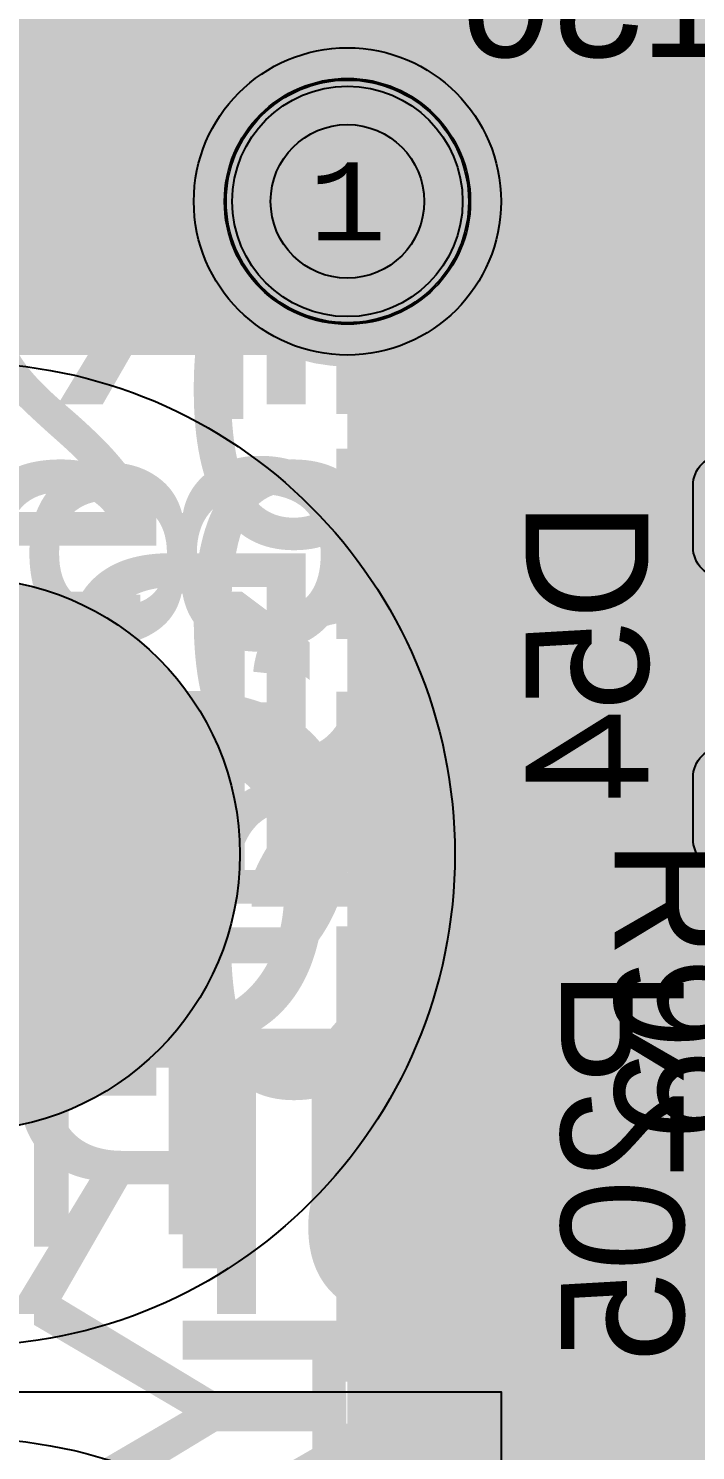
# Model space of a CAD drawing. Extents: x -28 to 199, y -61 to 255.
# Drawn here: x 108.42 to 112.77, y 101.62 to 110.88 of the extents above; entities that cross this region are included whole.
import ezdxf
from ezdxf.enums import TextEntityAlignment as Align

# ---------------------------------------------------------------- set-up
doc = ezdxf.new("R2010")
doc.units = 0
doc.header["$MEASUREMENT"] = 0
for name, color, linetype in [('ASSEMBLY_OUTLINES_TOP', 102, 'CONTINUOUS'), ('ASSEMBLY_PART_NUMBERS_BTM', 191, 'CONTINUOUS'), ('ASSEMBLY_PART_NUMBERS_TOP', 102, 'CONTINUOUS'), ('DRILL_DRAWING', 21, 'CONTINUOUS'), ('GENERATED_SILKSCREEN_BTM', 255, 'CONTINUOUS'), ('GENERATED_SILKSCREEN_TOP', 140, 'CONTINUOUS'), ('MOUNTING_HOLE_PADS_LAYER14', 150, 'CONTINUOUS'), ('MOUNTING_HOLE_PADS_LAYER17', 10, 'CONTINUOUS'), ('MOUNTING_HOLE_PADS_LAYER_2', 230, 'CONTINUOUS'), ('MOUNTING_HOLE_PADS_LAYER_3', 81, 'CONTINUOUS'), ('MOUNTING_HOLES_LAYER_2', 42, 'CONTINUOUS'), ('MOUNTING_HOLES_LAYER_3', 42, 'CONTINUOUS'), ('MOUNTING_HOLES_LAYER_BOT21', 42, 'CONTINUOUS'), ('MOUNTING_HOLES_LAYER_TOP', 42, 'CONTINUOUS'), ('PART_HOLES_LAYER_2', 30, 'CONTINUOUS'), ('PART_HOLES_LAYER_3', 30, 'CONTINUOUS'), ('PART_HOLES_LAYER_BOTTOM', 30, 'CONTINUOUS'), ('PART_HOLES_LAYER_TOP', 30, 'CONTINUOUS'), ('PART_PADS_LAYER_2', 230, 'CONTINUOUS'), ('PART_PADS_LAYER_3', 81, 'CONTINUOUS'), ('PART_PADS_LAYER_BOTTOM', 10, 'CONTINUOUS'), ('PART_PADS_LAYER_TOP', 150, 'CONTINUOUS'), ('PIN_NUMBERS_BTM', 8, 'CONTINUOUS'), ('PIN_NUMBERS_TOP', 8, 'CONTINUOUS'), ('PLACEMENT_OUTLINES_TOP', 130, 'CONTINUOUS'), ('PLANE_DATA_LAYER_TOP', 150, 'CONTINUOUS'), ('PLANE_SHAPES_LAYER_2', 230, 'CONTINUOUS'), ('PLANE_SHAPES_LAYER_3', 81, 'CONTINUOUS'), ('PLANE_SHAPES_LAYER_TOP', 150, 'CONTINUOUS'), ('SILKSCREEN_OUTLINES_TOP', 150, 'CONTINUOUS'), ('SILKSCREEN_REF_DES_BTM', 211, 'CONTINUOUS'), ('SILKSCREEN_REF_DES_TOP', 150, 'CONTINUOUS'), ('SOLDERMASK_PADS_BTM', 12, 'CONTINUOUS'), ('SOLDERMASK_PADS_TOP', 180, 'CONTINUOUS'), ('TRACES_LAYER_2', 230, 'CONTINUOUS'), ('TRACES_LAYER_BOTTOM', 10, 'CONTINUOUS'), ('TRACES_LAYER_TOP', 150, 'CONTINUOUS')]:
    doc.layers.add(name, color=color, linetype=linetype)
doc.styles.add('COURIER_NEW', font='COUR.TTF')
doc.styles.add('VERIBEST_GERBER_0', font='txt')

msp = doc.modelspace()

# ---------------------------------------------------------------- hatches: boundary and pattern name
at = {"layer": 'ASSEMBLY_OUTLINES_TOP'}
h = msp.add_hatch(color=256, dxfattribs=at)
edge = h.paths.add_edge_path()
edge.add_arc((110.5, 109.75), 0.79, 0, 360)
at = {"layer": 'MOUNTING_HOLES_LAYER_2'}
h = msp.add_hatch(color=256, dxfattribs=at)
edge = h.paths.add_edge_path()
edge.add_arc((108, 105.5), 1.8, 0, 360)
at = {"layer": 'MOUNTING_HOLES_LAYER_3'}
h = msp.add_hatch(color=256, dxfattribs=at)
edge = h.paths.add_edge_path()
edge.add_arc((108, 105.5), 1.8, 0, 360)
at = {"layer": 'MOUNTING_HOLES_LAYER_BOT21'}
h = msp.add_hatch(color=256, dxfattribs=at)
edge = h.paths.add_edge_path()
edge.add_arc((108, 105.5), 1.8, 0, 360)
at = {"layer": 'MOUNTING_HOLES_LAYER_TOP'}
h = msp.add_hatch(color=256, dxfattribs=at)
edge = h.paths.add_edge_path()
edge.add_arc((108, 105.5), 1.8, 0, 360)
at = {"layer": 'PART_HOLES_LAYER_2'}
h = msp.add_hatch(color=256, dxfattribs=at)
edge = h.paths.add_edge_path()
edge.add_arc((110.5, 109.75), 0.5, 0, 360)
at = {"layer": 'PART_HOLES_LAYER_3'}
h = msp.add_hatch(color=256, dxfattribs=at)
edge = h.paths.add_edge_path()
edge.add_arc((110.5, 109.75), 0.5, 0, 360)
at = {"layer": 'PART_HOLES_LAYER_BOTTOM'}
h = msp.add_hatch(color=256, dxfattribs=at)
edge = h.paths.add_edge_path()
edge.add_arc((110.5, 109.75), 0.5, 0, 360)
at = {"layer": 'PART_HOLES_LAYER_TOP'}
h = msp.add_hatch(color=256, dxfattribs=at)
edge = h.paths.add_edge_path()
edge.add_arc((110.5, 109.75), 0.5, 0, 360)
at = {"layer": 'PLANE_DATA_LAYER_TOP'}
h = msp.add_hatch(color=256, dxfattribs=at)
h.paths.add_polyline_path([(116, 117.85178, -0.19891), (115.97768, 117.7979), (111.96313, 113.78335, 0.1989122), (111.85271, 113.51677), (111.85271, 109.21054, -0.19891), (111.83039, 109.15666), (111.51927, 108.84553, 0.0521306), (111.4699, 108.78463, -0.2536742), (111.40604, 108.75), (111.05209, 108.75, -0.7613577), (111.013, 108.89161, 0.2639142), (111.5, 109.75), (111.5, 109.75, 1), (109.5, 109.75), (109.5, 109.75, 0.2639142), (109.987, 108.89161, -0.7613603), (109.94791, 108.75), (109.78776, 108.75, -0.1239229), (109.75168, 108.75908, 0.1020236), (108.31962, 109.18617, -0.3891034), (108.25, 109.26208), (108.25, 114.49999, 0.4142136), (108.24999, 114.5), (106.5762, 114.5, -0.4142136), (106.5, 114.5762), (106.5, 125.25), (106.5, 125.25), (102.75, 129, 0.2076843), (102.75, 129), (92.5762, 129, -0.4142136), (92.5, 129.0762), (92.5, 136.05608, -0.19891), (92.52232, 136.10996), (96.69003, 140.27768, -0.1989134), (96.74392, 140.3), (101.68101, 140.3, 0.1989122), (101.94759, 140.41042), (104.2034, 142.66623, -0.668182), (104.33348, 142.61235), (104.33348, 139.19611, 0.1757343), (104.43228, 138.92368, -0.1757343), (104.45, 138.87483), (104.45, 138.72517, -0.1757343), (104.43228, 138.67632, 0.1757343), (104.33348, 138.40389), (104.33348, 136.62554, 0.1989122), (104.45796, 136.32502), (107.04062, 133.74236, -0.19891), (107.06294, 133.68848), (107.06294, 128.07054, -0.19891), (107.04062, 128.01666), (106.79948, 127.77552, 0.1989122), (106.675, 127.475), (106.675, 127.25392, -0.1860861), (106.65528, 127.20277, 1.6058333), (107.69054, 126.90611, -0.0444727), (107.68934, 126.91959), (107.68934, 126.91959, -0.668182), (107.81942, 126.97347), (108.69621, 126.09669, -0.1385729), (108.71644, 126.06052, 0.889074), (109.9, 126.2), (109.9, 126.2, 0.3470511), (109.43948, 126.78356, -0.1385729), (109.40331, 126.80379), (108.59101, 127.61609, -0.19891), (108.5687, 127.66997), (108.5687, 134.9238, -0.4142136), (108.6449, 135), (112.2238, 135, -0.4142136), (112.3, 134.9238), (112.3, 122.37057, 0.1989122), (112.44645, 122.01701), (115.66701, 118.79645, 0.1553979), (115.9366, 118.6571, -0.3656116), (116, 118.58198)], flags=0)
h.paths.add_polyline_path([(92.75, 130.75, -1), (94.75, 130.75, -1)], flags=0)
h.paths.add_polyline_path([(93.3, 135, -1), (100.7, 135, -1)], flags=0)
at = {"layer": 'PLANE_SHAPES_LAYER_2'}
h = msp.add_hatch(color=256, dxfattribs=at)
h.paths.add_polyline_path([(169.5, 129.25), (149.5, 129.25), (142.25, 122), (142.25, 90.5), (147.5, 90.5), (147.5, 80), (154, 80), (154, 69.25), (131.75, 69.25), (131.75, 73.25), (121.25, 73.25), (121.25, 81), (110.5, 81), (110.5, 125.75), (106.5, 125.75), (106.5, 128.75), (93.5, 128.75), (93.5, 120.25), (91.75, 120.25), (91.75, 121.5), (80, 121.5), (80, 118.25), (73.25, 118.25), (73.25, 124.5), (67.5, 124.5), (67.5, 128), (57.75, 128), (57.75, 120.25), (55.25, 120.25), (55.25, 121.5), (47.5, 121.5), (47.5, 119), (35, 119), (35, 134.75), (32.75, 134.75), (32.75, 159.75), (29.25, 159.75), (29.25, 175.25), (22.5, 175.25), (22.5, 195.25), (17.25, 195.25), (17.25, 198), (22.5, 198), (22.5, 216.5), (40.25, 216.5), (40.25, 235.5), (54.5, 235.5), (54.5, 254), (87.25, 254), (87.25, 236.25), (86.25, 236.25), (86.25, 228.75), (81, 228.75), (81, 218.75), (95.25, 218.75), (95.25, 194.5), (87, 194.5), (87, 172), (131.1, 172), (131.1, 208.75), (115.5, 208.75), (115.5, 213.75), (106.75, 213.75), (106.75, 218.75), (110.25, 222.25), (110.25, 226.25), (142.5, 226.25), (142.5, 221.5), (160.5, 221.5), (160.5, 240.75), (169.5, 240.75)])
h.paths.add_polyline_path([(35.5, 149.5), (41.75, 149.5), (41.75, 152), (39.25, 152), (39.25, 154), (37.75, 154), (37.75, 152), (35.5, 152)], flags=16)
h.paths.add_polyline_path([(37.5, 125.75), (37.5, 128.75), (42.75, 128.75), (42.75, 125.75)], flags=16)
h.paths.add_polyline_path([(52, 127.75), (52, 130.75), (54.25, 130.75), (54.25, 127.75)], flags=16)
h.paths.add_polyline_path([(50.75, 219.5), (50.75, 226.5), (71.75, 226.5), (71.75, 219.5)], flags=16)
h.paths.add_polyline_path([(66.5, 150.75), (66.5, 177.5), (72.25, 177.5), (72.25, 150.75)], flags=16)
h.paths.add_polyline_path([(47.25, 185.25), (73, 185.25), (73, 188.25), (70.25, 188.25), (70.25, 191), (47.25, 191)], flags=16)
h.paths.add_polyline_path([(84.5, 208), (84.5, 212.75), (85, 212.75), (85, 208)], flags=16)
h.paths.add_polyline_path([(61.5, 137.25), (87.75, 137.25), (87.75, 140.5), (84.75, 140.5), (84.75, 143), (61.5, 143)], flags=16)
h.paths.add_polyline_path([(88.75, 127), (88.75, 130), (91, 130), (91, 127)], flags=16)
h.paths.add_polyline_path([(85.5, 130.25), (85.5, 132.5), (91, 132.5), (91, 130.25)], flags=16)
h.paths.add_polyline_path([(108.75, 142.25), (135.75, 142.25), (135.75, 145.75), (132.25, 145.75), (132.25, 149), (108.75, 149)], flags=16)
h.paths.add_polyline_path([(114.25, 126.75), (140.75, 126.75), (140.75, 129.75), (137.25, 129.75), (137.25, 133), (114.25, 133)], flags=16)
h.paths.add_polyline_path([(155.25, 180.25), (166.25, 180.25), (166.25, 186.25), (152.25, 186.25), (152.25, 183), (155.25, 183)], flags=16)
at = {"layer": 'PLANE_SHAPES_LAYER_3'}
h = msp.add_hatch(color=256, dxfattribs=at)
h.paths.add_polyline_path([(169.5, 129.25), (149.5, 129.25), (142.25, 122), (142.25, 90.5), (147.5, 90.5), (147.5, 80), (154, 80), (154, 69.25), (131.75, 69.25), (131.75, 73.25), (121.25, 73.25), (121.25, 81), (110.5, 81), (110.5, 125.75), (106.5, 125.75), (106.5, 128.75), (93.5, 128.75), (93.5, 120.25), (91.75, 120.25), (91.75, 121.5), (80, 121.5), (80, 118.25), (73.25, 118.25), (73.25, 124.5), (67.5, 124.5), (67.5, 127.75), (58.25, 127.75), (58.25, 130.25), (88.75, 130.25), (88.75, 127), (91, 127), (91, 132.5), (55, 132.5), (55, 131.25), (52, 131.25), (52, 127.75), (55, 127.75), (55, 127.25), (57.75, 127.25), (57.75, 120.25), (55.25, 120.25), (55.25, 121.5), (47.5, 121.5), (47.5, 119), (35, 119), (35, 134.75), (32.75, 134.75), (32.75, 159.75), (29.25, 159.75), (29.25, 175.25), (22.5, 175.25), (22.5, 195.25), (17.25, 195.25), (17.25, 198), (22.5, 198), (22.5, 216.5), (40.25, 216.5), (40.25, 235.5), (54.5, 235.5), (54.5, 254), (87.25, 254), (87.25, 236.25), (86.25, 236.25), (86.25, 228.75), (81, 228.75), (81, 218.75), (95.25, 218.75), (95.25, 194.5), (87, 194.5), (87, 172), (131.1, 172), (131.1, 208.75), (115.5, 208.75), (115.5, 213.75), (106.75, 213.75), (106.75, 218.75), (110.25, 222.25), (110.25, 226.25), (142.5, 226.25), (142.5, 221.5), (160.5, 221.5), (160.5, 240.75), (169.5, 240.75)])
h.paths.add_polyline_path([(35.5, 149.5), (41.75, 149.5), (41.75, 152), (39.25, 152), (39.25, 154), (37.75, 154), (37.75, 152), (35.5, 152)], flags=16)
h.paths.add_polyline_path([(37.5, 125.75), (37.5, 128.75), (42.75, 128.75), (42.75, 125.75)], flags=16)
h.paths.add_polyline_path([(50.75, 219.5), (50.75, 226.5), (71.75, 226.5), (71.75, 219.5)], flags=16)
h.paths.add_polyline_path([(66.5, 150.75), (66.5, 177.5), (72.25, 177.5), (72.25, 150.75)], flags=16)
h.paths.add_polyline_path([(47.25, 185.25), (73, 185.25), (73, 188.25), (70.25, 188.25), (70.25, 191), (47.25, 191)], flags=16)
h.paths.add_polyline_path([(84.5, 208), (84.5, 212.75), (85, 212.75), (85, 208)], flags=16)
h.paths.add_polyline_path([(61.5, 137.25), (87.75, 137.25), (87.75, 140.5), (84.75, 140.5), (84.75, 143), (61.5, 143)], flags=16)
h.paths.add_polyline_path([(108.75, 142.25), (135.75, 142.25), (135.75, 145.75), (132.25, 145.75), (132.25, 149), (108.75, 149)], flags=16)
h.paths.add_polyline_path([(114.25, 126.75), (140.75, 126.75), (140.75, 129.75), (137.25, 129.75), (137.25, 133), (114.25, 133)], flags=16)
h.paths.add_polyline_path([(155.25, 180.25), (166.25, 180.25), (166.25, 186.25), (152.25, 186.25), (152.25, 183), (155.25, 183)], flags=16)

# ---------------------------------------------------------------- linework, layer by layer
at = {"layer": 'ASSEMBLY_OUTLINES_TOP'}
for points in [[(26.5, 17), (26.5, 102), (111.5, 102), (111.5, 17)], [(104.5, 95), (104.5, 102), (111.5, 102), (111.5, 95)]]:
    msp.add_lwpolyline(points, close=True, dxfattribs=at)
msp.add_circle((110.5, 109.75), 0.79, dxfattribs=at)
at = {"layer": 'GENERATED_SILKSCREEN_BTM', "const_width": 0.15}
for points in [[(112.6828, 111.41), (112.6828, 110.7092), (112.8228, 110.7092)], [(112.8228, 110.7092), (112.8292, 110.7076), (112.8332, 110.7044), (112.8348, 110.6988), (112.8356, 110.6924), (112.8348, 110.6868), (112.8332, 110.6812), (112.8292, 110.6772), (112.8228, 110.6764), (112.5108, 110.6764), (112.5052, 110.6772), (112.5004, 110.6812), (112.498, 110.6868), (112.4972, 110.6924), (112.498, 110.6988), (112.5004, 110.7044), (112.5052, 110.7076), (112.5108, 110.7092), (112.6516, 110.7092), (112.6516, 111.4604)], [(110.8828, 111.022), (110.8828, 110.802), (110.8836, 110.798), (110.8852, 110.7948), (110.886, 110.7916), (110.8884, 110.7892), (111.0228, 110.6796), (111.0268, 110.678), (111.0276, 110.6772), (111.03, 110.6772), (111.0308, 110.6764), (111.0316, 110.6764), (111.0332, 110.6764), (111.3028, 110.6764), (111.306, 110.6772), (111.3092, 110.678), (111.3124, 110.6796), (111.4468, 110.7892), (111.4492, 110.7908), (111.45, 110.7916), (111.4516, 110.794), (111.4532, 110.7996), (111.454, 110.802), (111.454, 111.3508)], [(111.4212, 111.014), (111.4212, 110.81), (111.298, 110.7092), (111.0396, 110.7092), (110.9148, 110.81), (110.9148, 111.014), (111.0396, 111.1156), (111.298, 111.1156), (111.4212, 111.014)], [(111.6388, 110.9668), (111.6388, 110.802), (111.6396, 110.798), (111.6412, 110.7948), (111.642, 110.7916), (111.6444, 110.7892), (111.7796, 110.6796), (111.7828, 110.678), (111.7836, 110.6772), (111.786, 110.6772), (111.7868, 110.6764), (111.7876, 110.6764), (111.79, 110.6764), (112.0596, 110.6764), (112.0628, 110.6772), (112.066, 110.678), (112.0684, 110.6796)], [(112.0684, 110.6796), (112.2036, 110.7892), (112.206, 110.7908), (112.2076, 110.7932), (112.2084, 110.7956), (112.2084, 110.798), (112.2076, 110.8036), (112.2044, 110.8092), (112.2004, 110.8132), (112.1956, 110.8164), (112.19, 110.8172), (112.1844, 110.8156), (112.054, 110.7092), (111.7956, 110.7092), (111.6708, 110.81), (111.6708, 110.9588)], [(111.66, 107.2612), (111.6584, 107.2652), (111.6576, 107.2676), (111.6568, 107.2716), (111.6568, 107.6764), (111.6584, 107.682), (111.6624, 107.686), (111.6672, 107.6908), (111.6728, 107.6924), (112.4408, 107.6924), (112.4472, 107.6908), (112.4512, 107.686), (112.456, 107.682), (112.4568, 107.6764), (112.4568, 107.2716), (112.4568, 107.2684), (112.456, 107.2668), (112.4552, 107.2644), (112.4536, 107.2612), (112.344, 107.126), (112.3408, 107.1236), (112.3392, 107.1228), (112.3352, 107.1212), (112.3312, 107.1204), (111.7824, 107.1204), (111.7784, 107.1212), (111.776, 107.1228), (111.7736, 107.1228), (111.7728, 107.1236), (111.772, 107.1252), (111.7696, 107.126), (111.66, 107.2612)], [(111.6896, 107.6588), (111.6896, 107.2772), (111.7904, 107.1524), (112.3232, 107.1524), (112.424, 107.2772), (112.424, 107.6588), (111.6896, 107.6588)], [(111.932, 106.7852), (111.9328, 106.7884), (111.9336, 106.7908), (111.9352, 106.794), (112.0232, 106.9028), (111.6896, 106.9028), (111.6896, 106.3804), (111.688, 106.3748), (111.6848, 106.37), (111.6792, 106.3676), (111.6736, 106.3668), (111.6672, 106.3676), (111.6616, 106.37), (111.6584, 106.3748), (111.6568, 106.3804), (111.6568, 106.9204), (111.6584, 106.926), (111.6624, 106.93), (111.6672, 106.9348), (111.6728, 106.9364), (112.0576, 106.9364), (112.0632, 106.9356), (112.0672, 106.9332), (112.0696, 106.93), (112.0712, 106.9244), (112.0728, 106.9204), (112.0736, 106.9172), (112.0728, 106.9132), (112.0704, 106.91), (111.964, 106.7796), (111.964, 106.5212), (112.0656, 106.3964), (112.3232, 106.3964), (112.4232, 106.5212), (112.4232, 106.7796), (112.3176, 106.91), (112.3152, 106.9156), (112.3152, 106.9204), (112.3184, 106.9252), (112.3224, 106.93), (112.328, 106.9332), (112.3336, 106.934), (112.3368, 106.934), (112.3392, 106.9332), (112.3432, 106.9292), (112.4536, 106.794), (112.4552, 106.7916), (112.4552, 106.7884), (112.4568, 106.7852), (112.4568, 106.5156), (112.4568, 106.5132), (112.456, 106.5124), (112.456, 106.5116), (112.4552, 106.51), (112.4552, 106.5084), (112.4536, 106.5052), (112.3432, 106.37), (112.3408, 106.3676), (112.3392, 106.3668), (112.3344, 106.3652), (112.3312, 106.3644), (112.0576, 106.3644), (112.0544, 106.3652), (112.0496, 106.3668), (112.048, 106.3668), (112.0472, 106.3676), (112.0456, 106.3692), (112.044, 106.37), (111.9352, 106.5052), (111.9336, 106.5092), (111.9328, 106.5116), (111.932, 106.5156), (111.932, 106.7852)], [(112.1656, 106.1244), (111.736, 105.694), (112.1656, 105.694), (112.1656, 106.1244)], [(112.4408, 105.694), (112.4472, 105.6932), (112.4512, 105.6892), (112.4536, 105.6836), (112.4544, 105.678), (112.4536, 105.6724), (112.4512, 105.6676), (112.4472, 105.6636), (112.4408, 105.662), (112.1984, 105.662), (112.1984, 105.6244), (112.1968, 105.6188), (112.1936, 105.614), (112.188, 105.6116), (112.1824, 105.6108), (112.176, 105.6116), (112.1704, 105.614), (112.1664, 105.6188), (112.1656, 105.6244), (112.1656, 105.662), (111.6952, 105.662), (111.6912, 105.6628), (111.688, 105.6644), (111.6848, 105.6684), (111.6824, 105.6724), (111.6808, 105.6772), (111.68, 105.682), (111.6808, 105.686), (111.684, 105.69), (112.1696, 106.1756), (112.1744, 106.1788), (112.1792, 106.1804), (112.184, 106.1796), (112.1896, 106.1764), (112.1936, 106.1748), (112.196, 106.1716), (112.1976, 106.1684), (112.1984, 106.1644), (112.1984, 105.694), (112.4408, 105.694)], [(112.1908, 104.0756), (112.1892, 104.0732), (112.1852, 104.0724), (112.1812, 104.07), (112.1772, 104.07), (112.0124, 104.07), (112.0084, 104.07), (112.006, 104.0724), (112.0036, 104.0724), (112.0028, 104.0732), (112.002, 104.074), (111.9996, 104.0756), (111.89, 104.2116), (111.8884, 104.2156), (111.8876, 104.218), (111.8868, 104.222), (111.8868, 104.6252), (111.8884, 104.6324), (111.8924, 104.6364), (111.8972, 104.6412), (111.9028, 104.6428), (112.6708, 104.6428), (112.6772, 104.6412), (112.6812, 104.6372), (112.6836, 104.6324), (112.6844, 104.6268), (112.6836, 104.6204), (112.6812, 104.6148), (112.6772, 104.6108), (112.6708, 104.6092), (112.3028, 104.6092), (112.3028, 104.2332), (112.6756, 104.102), (112.6812, 104.0988), (112.6844, 104.0932), (112.6852, 104.0868), (112.6836, 104.082), (112.6812, 104.0772), (112.6764, 104.0732), (112.6716, 104.0708), (112.6652, 104.0724), (112.2924, 104.2036), (112.1908, 104.0756)], [(111.9196, 104.6092), (111.9196, 104.226), (112.0204, 104.102), (112.1692, 104.102), (112.2708, 104.226), (112.2708, 104.6092), (111.9196, 104.6092)], [(111.89, 103.4548), (111.9996, 103.3204), (112.0036, 103.318), (112.0068, 103.3172), (112.0092, 103.3156), (112.0124, 103.3148), (112.122, 103.3148), (112.1244, 103.3156), (112.13, 103.3172), (112.134, 103.318), (112.1356, 103.3204), (112.5684, 103.8532), (112.654, 103.8532), (112.654, 103.3308), (112.6556, 103.3252), (112.6588, 103.3204), (112.6644, 103.318), (112.6708, 103.3172), (112.6764, 103.318), (112.682, 103.3204), (112.6852, 103.3252), (112.6868, 103.3308), (112.6868, 103.87), (112.6852, 103.8764), (112.6812, 103.8804), (112.6772, 103.8844), (112.6708, 103.886), (112.5612, 103.886), (112.5588, 103.8852), (112.5532, 103.8836), (112.5508, 103.882), (112.5492, 103.8804), (112.5476, 103.8788), (112.114, 103.3468), (112.0204, 103.3468), (111.9196, 103.4716), (111.9196, 103.73), (112.026, 103.8604), (112.0276, 103.866), (112.0268, 103.8708), (112.0244, 103.8764), (112.0196, 103.8796), (112.0148, 103.8828), (112.0092, 103.8836), (112.0036, 103.8828), (111.9996, 103.8788), (111.89, 103.7444), (111.8892, 103.7412), (111.8884, 103.7388), (111.8876, 103.738), (111.8868, 103.7348), (111.8868, 103.4652), (111.8876, 103.462), (111.8876, 103.4612), (111.8884, 103.4604), (111.8892, 103.458), (111.89, 103.4548)], [(111.9996, 103.1228), (111.89, 102.9884), (111.8892, 102.9852), (111.8884, 102.9828), (111.8876, 102.982), (111.8868, 102.9788), (111.8868, 102.7092), (111.8876, 102.706), (111.8876, 102.7052), (111.8884, 102.7044), (111.8892, 102.702), (111.89, 102.6988), (111.9996, 102.5644), (112.0036, 102.562), (112.0068, 102.5612), (112.0092, 102.5596), (112.0124, 102.5588), (112.5612, 102.5588), (112.5636, 102.5596), (112.5692, 102.5612), (112.5708, 102.562), (112.574, 102.5644), (112.6836, 102.6988), (112.6844, 102.702), (112.6852, 102.7036), (112.686, 102.7052), (112.6868, 102.7068), (112.6868, 102.7092), (112.6868, 102.9788), (112.686, 102.982), (112.6852, 102.9852), (112.6836, 102.9884), (112.574, 103.1228), (112.5724, 103.1244), (112.5716, 103.126), (112.5692, 103.1276), (112.5636, 103.1292), (112.5612, 103.13), (112.0124, 103.13), (112.0092, 103.1292), (112.0068, 103.1276), (112.0036, 103.126), (111.9996, 103.1228)], [(112.0204, 103.0972), (112.5532, 103.0972), (112.5932, 103.05), (111.962, 102.6628), (111.9196, 102.7156), (111.9196, 102.974), (112.0204, 103.0972)], [(112.614, 103.0244), (112.654, 102.974), (112.654, 102.7156), (112.5532, 102.5908), (112.0204, 102.5908), (111.9828, 102.638), (112.614, 103.0244)], [(112.162, 102.2236), (112.1628, 102.2268), (112.1636, 102.2292), (112.1652, 102.2324), (112.2532, 102.3412), (111.9196, 102.3412), (111.9196, 101.8188), (111.918, 101.8132), (111.9148, 101.8084), (111.9092, 101.806), (111.9036, 101.8052), (111.8972, 101.806), (111.8916, 101.8084), (111.8884, 101.8132), (111.8868, 101.8188), (111.8868, 102.3588), (111.8884, 102.3644), (111.8924, 102.3684), (111.8972, 102.3732), (111.9028, 102.3748), (112.2876, 102.3748), (112.2932, 102.374), (112.2972, 102.3716), (112.2996, 102.3684), (112.3012, 102.3628), (112.3028, 102.3588), (112.3036, 102.3556), (112.3028, 102.3516), (112.3004, 102.3484), (112.194, 102.218), (112.194, 101.9596), (112.2956, 101.8348), (112.5532, 101.8348), (112.6532, 101.9596), (112.6532, 102.218), (112.5476, 102.3484), (112.5452, 102.354), (112.5452, 102.3588), (112.5484, 102.3636), (112.5524, 102.3684), (112.558, 102.3716), (112.5636, 102.3724), (112.5668, 102.3724), (112.5692, 102.3716), (112.5732, 102.3676), (112.6836, 102.2324), (112.6852, 102.23), (112.6852, 102.2268), (112.6868, 102.2236), (112.6868, 101.954), (112.6868, 101.9516), (112.686, 101.9508), (112.686, 101.95), (112.6852, 101.9484), (112.6852, 101.9468), (112.6836, 101.9436), (112.5732, 101.8084), (112.5708, 101.806), (112.5692, 101.8052), (112.5644, 101.8036), (112.5612, 101.8028), (112.2876, 101.8028), (112.2844, 101.8036), (112.2796, 101.8052), (112.278, 101.8052), (112.2772, 101.806), (112.2756, 101.8076), (112.274, 101.8084), (112.1652, 101.9436), (112.1636, 101.9476), (112.1628, 101.95), (112.162, 101.954), (112.162, 102.2236)]]:
    msp.add_lwpolyline(points, dxfattribs=at)
at = {"layer": 'GENERATED_SILKSCREEN_TOP', "const_width": 0.15}
msp.add_lwpolyline([(109.5, 109.75, -1), (111.5, 109.75, -1)], format="xyb", close=True, dxfattribs=at)
for points in [[(113.5972, 109.3428), (112.8292, 109.3428), (112.8228, 109.3412), (112.8188, 109.3372), (112.8164, 109.3324), (112.8156, 109.3268), (112.8164, 109.3204), (112.8188, 109.3148), (112.8228, 109.3108), (112.8292, 109.3092), (113.1972, 109.3092)], [(113.1972, 108.9332), (112.8244, 108.802), (112.8188, 108.7988), (112.8156, 108.7932), (112.8148, 108.7868), (112.8164, 108.782), (112.8196, 108.7772), (112.8236, 108.7732), (112.8284, 108.7708), (112.8348, 108.7724), (113.2076, 108.9036)], [(112.8372, 108.4756), (112.8316, 108.4772), (112.826, 108.4764), (112.8212, 108.4724), (112.818, 108.4684), (112.8164, 108.4628), (112.8156, 108.4572), (112.818, 108.4524), (112.822, 108.4484), (113.5892, 108.0172)], [(113.5804, 108.058), (112.8372, 108.4756)], [(112.9004, 107.2972), (112.818, 107.3772), (112.8148, 107.3804), (112.814, 107.3852), (112.8132, 107.3884), (112.8132, 107.682), (112.8132, 107.6844), (112.814, 107.6868), (112.8148, 107.69), (112.818, 107.6932), (112.9004, 107.7732)], [(113.0272, 105.4924), (112.2592, 105.4924), (112.2528, 105.4908), (112.2488, 105.4868), (112.2464, 105.482), (112.2456, 105.4764), (112.2464, 105.47), (112.2488, 105.4644), (112.2528, 105.4604), (112.2592, 105.4588), (112.6272, 105.4588), (112.6272, 105.0828), (112.2544, 104.9516), (112.2488, 104.9484), (112.2456, 104.9428), (112.2448, 104.9364), (112.2464, 104.9316), (112.2496, 104.9268), (112.2536, 104.9228), (112.2584, 104.9204), (112.2648, 104.922), (112.6376, 105.0532), (112.7392, 104.9252)], [(113.0104, 105.4588), (113.0104, 105.0756), (112.9096, 104.9516), (112.7608, 104.9516), (112.6592, 105.0756), (112.6592, 105.4588), (113.0104, 105.4588)], [(112.7392, 104.9252), (112.7408, 104.9228), (112.7448, 104.922), (112.7488, 104.9196), (112.7528, 104.9196), (112.9176, 104.9196)], [(112.2464, 104.594), (112.356, 104.7284), (112.36, 104.7324), (112.3648, 104.7332), (112.3704, 104.7324), (112.376, 104.7292), (112.3808, 104.726), (112.3832, 104.7204), (112.384, 104.7156), (112.3824, 104.71), (112.276, 104.5796), (112.276, 104.3212), (112.3768, 104.1964), (112.664, 104.1964), (112.576, 104.3052), (112.5744, 104.3084), (112.5736, 104.3092), (112.5728, 104.3116), (112.5728, 104.3148), (112.5728, 104.5844), (112.5728, 104.5876), (112.5752, 104.5924), (112.576, 104.594), (112.6848, 104.7284), (112.6856, 104.73), (112.6872, 104.7316), (112.6896, 104.7332), (112.6952, 104.7348), (112.6984, 104.7356), (112.9176, 104.7356)], [(112.9096, 104.7028), (112.7064, 104.7028), (112.6048, 104.5796), (112.6048, 104.3212), (112.7064, 104.1964), (112.9096, 104.1964), (113.0104, 104.3212), (113.0104, 104.5796), (112.9096, 104.7028)], [(112.9176, 104.1644), (112.3688, 104.1644), (112.3664, 104.1652), (112.3608, 104.1668), (112.3592, 104.1676), (112.356, 104.17), (112.2464, 104.3044), (112.2448, 104.3084), (112.244, 104.3092), (112.244, 104.3108), (112.244, 104.3124), (112.2432, 104.3132), (112.2432, 104.3148), (112.2432, 104.5844), (112.244, 104.5876), (112.2448, 104.5908), (112.2464, 104.594)], [(112.2464, 103.838), (112.356, 103.9724), (112.36, 103.9764), (112.3648, 103.9772), (112.3704, 103.9764), (112.376, 103.9732), (112.3808, 103.97), (112.3832, 103.9644), (112.384, 103.9596), (112.3824, 103.954), (112.276, 103.8236), (112.276, 103.5652), (112.3768, 103.4404), (112.664, 103.4404), (112.576, 103.5492), (112.5744, 103.5524), (112.5736, 103.5532), (112.5728, 103.5556), (112.5728, 103.5588), (112.5728, 103.8284), (112.5728, 103.8316), (112.5752, 103.8364), (112.576, 103.838), (112.6848, 103.9724), (112.6856, 103.974), (112.6872, 103.9756), (112.6896, 103.9772), (112.6952, 103.9788), (112.6984, 103.9796), (112.9176, 103.9796)], [(112.9096, 103.9468), (112.7064, 103.9468), (112.6048, 103.8236), (112.6048, 103.5652), (112.7064, 103.4404), (112.9096, 103.4404), (113.0104, 103.5652), (113.0104, 103.8236), (112.9096, 103.9468)], [(112.9176, 103.4084), (112.3688, 103.4084), (112.3664, 103.4092), (112.3608, 103.4108), (112.3592, 103.4116), (112.356, 103.414), (112.2464, 103.5484), (112.2448, 103.5524), (112.244, 103.5532), (112.244, 103.5548), (112.244, 103.5564), (112.2432, 103.5572), (112.2432, 103.5588), (112.2432, 103.8284), (112.244, 103.8316), (112.2448, 103.8348), (112.2464, 103.838)], [(112.5432, 101.1716), (112.5432, 101.5748), (112.5416, 101.582), (112.5376, 101.586), (112.5336, 101.5908), (112.5272, 101.5924), (111.7592, 101.5924), (111.7528, 101.5908), (111.7488, 101.5868), (111.7464, 101.582), (111.7456, 101.5764), (111.7464, 101.57), (111.7488, 101.5644), (111.7528, 101.5604), (111.7592, 101.5588), (112.1272, 101.5588), (112.1272, 101.1828)], [(112.5104, 101.5588), (112.5104, 101.1756), (112.4096, 101.0516), (112.2608, 101.0516), (112.1592, 101.1756), (112.1592, 101.5588), (112.5104, 101.5588)]]:
    msp.add_lwpolyline(points, dxfattribs=at)
at = {"layer": 'MOUNTING_HOLE_PADS_LAYER14'}
for centre in [(108, 105.5), (108, 98.5)]:
    msp.add_circle(centre, 3.2, dxfattribs=at)
at = {"layer": 'MOUNTING_HOLE_PADS_LAYER17'}
for centre in [(108, 105.5), (108, 98.5)]:
    msp.add_circle(centre, 3.2, dxfattribs=at)
at = {"layer": 'MOUNTING_HOLE_PADS_LAYER_2'}
for centre in [(108, 105.5), (108, 98.5)]:
    msp.add_circle(centre, 3.2, dxfattribs=at)
at = {"layer": 'MOUNTING_HOLE_PADS_LAYER_3'}
for centre in [(108, 105.5), (108, 98.5)]:
    msp.add_circle(centre, 3.2, dxfattribs=at)
at = {"layer": 'MOUNTING_HOLES_LAYER_2'}
msp.add_circle((108, 105.5), 1.8, dxfattribs=at)
at = {"layer": 'MOUNTING_HOLES_LAYER_3'}
msp.add_circle((108, 105.5), 1.8, dxfattribs=at)
at = {"layer": 'MOUNTING_HOLES_LAYER_BOT21'}
msp.add_circle((108, 105.5), 1.8, dxfattribs=at)
at = {"layer": 'MOUNTING_HOLES_LAYER_TOP'}
msp.add_circle((108, 105.5), 1.8, dxfattribs=at)
at = {"layer": 'PART_HOLES_LAYER_2'}
msp.add_circle((110.5, 109.75), 0.5, dxfattribs=at)
at = {"layer": 'PART_HOLES_LAYER_3'}
msp.add_circle((110.5, 109.75), 0.5, dxfattribs=at)
at = {"layer": 'PART_HOLES_LAYER_BOTTOM'}
msp.add_circle((110.5, 109.75), 0.5, dxfattribs=at)
at = {"layer": 'PART_HOLES_LAYER_TOP'}
msp.add_circle((110.5, 109.75), 0.5, dxfattribs=at)
at = {"layer": 'PART_PADS_LAYER_2'}
msp.add_circle((110.5, 109.75), 0.75, dxfattribs=at)
at = {"layer": 'PART_PADS_LAYER_3'}
msp.add_circle((110.5, 109.75), 0.75, dxfattribs=at)
at = {"layer": 'PART_PADS_LAYER_BOTTOM'}
msp.add_circle((110.5, 109.75), 0.75, dxfattribs=at)
at = {"layer": 'PART_PADS_LAYER_TOP'}
msp.add_circle((110.5, 109.75), 0.75, dxfattribs=at)
at = {"layer": 'PLACEMENT_OUTLINES_TOP'}
msp.add_circle((110.5, 109.75), 1, dxfattribs=at)
at = {"layer": 'PLANE_SHAPES_LAYER_TOP'}
msp.add_solid([(108.25, 108.75), (113.5, 108.75), (108.25, 114.5), (113.5, 114.5)], dxfattribs=at)
at = {"layer": 'SILKSCREEN_OUTLINES_TOP'}
msp.add_circle((110.5, 109.75), 1, dxfattribs=at)
at = {"layer": 'SOLDERMASK_PADS_BTM'}
for points in [[(114.05, 107.5, -0.4142136), (113.85, 107.3), (112.95, 107.3, -0.4142136), (112.75, 107.5), (112.75, 107.9, -0.4142136), (112.95, 108.1), (113.85, 108.1, -0.4142136), (114.05, 107.9)], [(114.05, 105.6, -0.4142136), (113.85, 105.4), (112.95, 105.4, -0.4142136), (112.75, 105.6), (112.75, 106, -0.4142136), (112.95, 106.2), (113.85, 106.2, -0.4142136), (114.05, 106)]]:
    msp.add_lwpolyline(points, format="xyb", close=True, dxfattribs=at)
msp.add_circle((110.5, 109.75), 0.8, dxfattribs=at)
at = {"layer": 'SOLDERMASK_PADS_TOP'}
msp.add_circle((110.5, 109.75), 0.8, dxfattribs=at)
at = {"layer": 'TRACES_LAYER_2', "const_width": 0.35}
for points in [[(87, 136.6), (89.177, 136.6), (92.31511, 139.73811), (99.06704, 139.73811), (112.56439, 126.24077), (112.56439, 93.53656), (110.83174, 91.80391), (110.83174, 85.1822), (102.05088, 76.40134), (102.05088, 66.55088), (101.5, 66)], [(87, 135.6), (89.05621, 135.6), (92.69432, 139.23811), (98.85994, 139.23811), (112.06439, 126.03366), (112.06439, 93.74367), (110.33174, 92.01102), (110.33174, 88.62163)]]:
    msp.add_lwpolyline(points, dxfattribs=at)
at = {"layer": 'TRACES_LAYER_BOTTOM'}
for points, const_width in [([(112.4, 126), (112.4, 102.60633), (112.60633, 102.4), (113.5, 102.4)], 0.35), ([(110.5, 109.75), (110.5, 111.025), (111, 111.525), (111, 112.85)], 0.75)]:
    msp.add_lwpolyline(points, dxfattribs=dict(at, const_width=const_width))
at = {"layer": 'TRACES_LAYER_TOP', "const_width": 0.254}
for points in [[(118.5, 119.15), (118.5, 119.1), (112.78, 113.38), (112.78, 109.00176), (112.18985, 108.41161), (112.18985, 93.57511), (112.18957, 93.57483), (112.18957, 93.55467), (111.33299, 92.69809), (111.33299, 84.84717), (104.23583, 77.75), (95.48072, 77.75), (92.93072, 75.2), (87.6, 75.2)], [(117, 119.15), (117, 118.28706), (112.22971, 113.51677), (112.22971, 109.02281), (111.78585, 108.57895), (111.78585, 93.74245), (110.92899, 92.8856), (110.92899, 88.12899), (109.1, 86.3)], [(114.5, 87), (114.5, 91.10878), (112.61603, 92.99275), (112.61603, 104.65271), (113.31332, 105.35), (114, 105.35)]]:
    msp.add_lwpolyline(points, dxfattribs=at)

# ---------------------------------------------------------------- texts
at = {"layer": 'ASSEMBLY_PART_NUMBERS_BTM', "style": 'VERIBEST_GERBER_0', "text_generation_flag": 2}
for s, p in [('ERJ-8GEY0R00V', (108.46, 114.25)), ('ERJ-3EKF10R0V', (110.96, 103.25))]:
    msp.add_text(s, height=2.032, rotation=90, dxfattribs=at).set_placement(p, align=Align.TOP_LEFT)
for s, p in [('ERJ-3EKF2052V', (125.25, 111.96)), ('C0805C822K5RACTU', (137.5, 111.96)), ('ERJ-3GEY0R00V', (125.25, 110.46)), ('ERJ-3EKF1022V', (125.25, 109.54)), ('CL10B104KB8SFNC', (137.75, 108.71)), ('ERJ-3EKF1022V', (125.25, 108.04)), ('1N4148W-7-F', (129.5, 107.79)), ('ERJ-3GEY0R00V', (125.25, 107.46)), ('CL21B225KOFNNNE', (115.5, 107.21)), ('CL10C010BB8NNNC', (134.5, 106.29)), ('ERJ-3EKF1022V', (125.25, 105.96)), ('CL10B104KB8SFNC', (137.75, 105.71)), ('GRM188R71H123KA01D', (121, 104.54)), ('TP-1_OSC_OSC', (132, 103.79)), ('LMH6642MF/NOPB', (122.75, 101.54))]:
    msp.add_text(s, height=2.032, dxfattribs=at).set_placement(p, align=Align.TOP_LEFT)
at = {"layer": 'ASSEMBLY_PART_NUMBERS_TOP', "style": 'VERIBEST_GERBER_0'}
for s, p in [('CL21B225KOFNNNE', (112.46, 111.75)), ('ERJ-3GEY0R00V', (111.46, 104.5)), ('ERJ-3GEY0R00V', (113.71, 104.5))]:
    msp.add_text(s, height=2.032, rotation=270, dxfattribs=at).set_placement(p, align=Align.TOP_LEFT)
for s, p in [('MGSHV-0_2-D1_6xd0.62', (110.5, 107.21)), ('IRGP30B120KD-EP', (96.75, 107.19))]:
    msp.add_text(s, height=2.032, dxfattribs=at).set_placement(p, align=Align.TOP_LEFT)
at = {"layer": 'DRILL_DRAWING', "style": 'VERIBEST_GERBER_0'}
for s, p in [('D', (110.5, 109.75)), ('P', (108, 105.5))]:
    msp.add_text(s, height=2, dxfattribs=at).set_placement(p, align=Align.MIDDLE_CENTER)
at = {"layer": 'PIN_NUMBERS_BTM', "style": 'COURIER_NEW'}
msp.add_text('1', height=0.508, dxfattribs=at).set_placement((110.5, 109.75), align=Align.MIDDLE_CENTER)
at = {"layer": 'PIN_NUMBERS_TOP', "style": 'COURIER_NEW'}
msp.add_text('1', height=0.508, dxfattribs=at).set_placement((110.5, 109.75), align=Align.MIDDLE_CENTER)
at = {"layer": 'SILKSCREEN_REF_DES_BTM', "style": 'VERIBEST_GERBER_0', "text_generation_flag": 2}
msp.add_text('C136', height=0.8, dxfattribs=at).set_placement((113.8, 111.49), align=Align.TOP_LEFT)
for s, p in [('D54', (111.66, 107.8)), ('R205', (111.89, 104.75))]:
    msp.add_text(s, height=0.8, rotation=90, dxfattribs=at).set_placement(p, align=Align.TOP_LEFT)
at = {"layer": 'SILKSCREEN_REF_DES_TOP', "style": 'VERIBEST_GERBER_0'}
msp.add_text('R99', height=0.8, rotation=270, dxfattribs=at).set_placement((113.04, 105.6), align=Align.TOP_LEFT)

doc.saveas('drawing.dxf')
